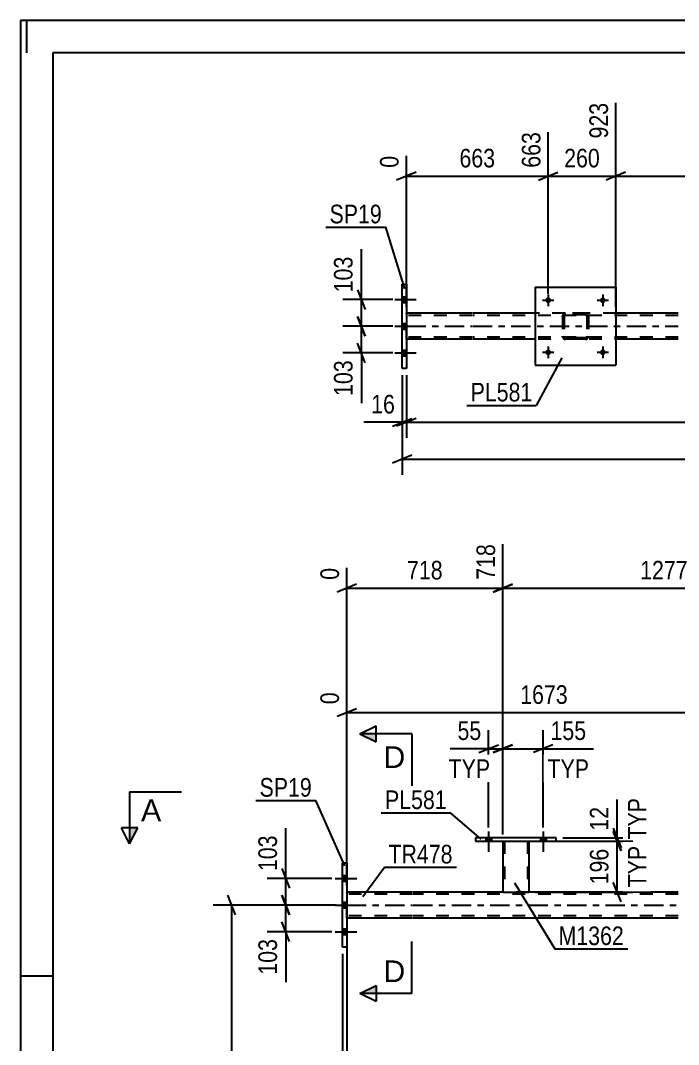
# Model space of a CAD drawing. Header units: millimetres. Extents: x 0 to 841, y 0 to 594.
# Drawn here: x 0 to 101.3, y 436.5 to 594 of the extents above; entities that cross this region are included whole.
import ezdxf

# ---------------------------------------------------------------- set-up
doc = ezdxf.new("R2010")
doc.units = ezdxf.units.MM
doc.linetypes.add('DXK_LINE_DOT2', pattern=[3.9198, 1.9599, -1.9599])
doc.linetypes.add('DXK_LINE_DOT3', pattern=[5.9187, 2.979, -0.9799, 0.9799, -0.9799])
doc.styles.add('Arial', font='ARIAL.TTF', dxfattribs={"height": 0.2})
doc.styles.add('Arial Narrow', font='ARIALN.TTF', dxfattribs={"height": 0.2})

# ---------------------------------------------------------------- blocks, each defined once
blk = doc.blocks.new('Unknown-814748613-1133')
at = {"color": 5, "linetype": 'Continuous'}
for p, q in [((841, 594), (0, 594)), ((0, 594), (0, 0)), ((1, 589), (1, 594)), ((836, 589), (5, 589)), ((5, 589), (5, 5)), ((5, 447), (0, 447))]:
    blk.add_line(p, q, dxfattribs=at)
blk = doc.blocks.new('Bolt-814748613-4826 - 4824')
at = {"linetype": 'Continuous'}
for points in [[(81.64, 550.96, -1), (80.76, 550.96, -1)], [(90.04, 550.96, -1), (89.16, 550.96, -1)]]:
    blk.add_hatch(color=1, dxfattribs=at).paths.add_polyline_path(points)
at = {"color": 1, "linetype": 'Continuous'}
for p, q in [((81.2, 551.84), (81.2, 550.08)), ((89.6, 551.84), (89.6, 550.08)), ((80.32, 550.96), (82.08, 550.96)), ((88.72, 550.96), (90.48, 550.96))]:
    blk.add_line(p, q, dxfattribs=at)
blk = doc.blocks.new('Bolt-814748613-4827 - 4824')
at = {"linetype": 'Continuous'}
for points in [[(81.64, 542.96, -1), (80.76, 542.96, -1)], [(90.04, 542.96, -1), (89.16, 542.96, -1)]]:
    blk.add_hatch(color=1, dxfattribs=at).paths.add_polyline_path(points)
at = {"color": 1, "linetype": 'Continuous'}
for p, q in [((81.2, 543.84), (81.2, 542.08)), ((89.6, 543.84), (89.6, 542.08)), ((80.32, 542.96), (82.08, 542.96)), ((88.72, 542.96), (90.48, 542.96))]:
    blk.add_line(p, q, dxfattribs=at)
blk = doc.blocks.new('Part-814748613-4970 - 4824')
at = {"color": 2, "linetype": 'Continuous'}
for p, q in [((58.74, 553.46), (59.38, 553.46)), ((58.74, 540.46), (58.74, 553.46)), ((59.38, 553.46), (59.38, 540.46)), ((59.38, 540.46), (58.74, 540.46))]:
    blk.add_line(p, q, dxfattribs=at)
blk = doc.blocks.new('Part-814748613-4858 - 4824')
at = {"color": 2, "linetype": 'Continuous'}
for p, q in [((79.2, 552.96), (79.2, 540.96)), ((79.2, 552.96), (91.6, 552.96)), ((91.6, 552.96), (91.6, 540.96)), ((79.2, 540.96), (91.6, 540.96))]:
    blk.add_line(p, q, dxfattribs=at)
blk = doc.blocks.new('Part-814748613-4859 - 4824')
at = {"color": 7, "linetype": 'DXK_LINE_DOT2'}
for p, q in [((83.4, 548.48), (83.44, 548.67)), ((83.44, 548.67), (83.4, 548.48)), ((83.4, 548.48), (83.4, 545.44)), ((83.64, 548.48), (83.66, 548.57)), ((83.64, 548.48), (83.64, 545.44)), ((83.66, 548.57), (83.71, 548.65)), ((83.7, 548.93), (83.88, 548.96)), ((83.88, 548.96), (83.7, 548.93)), ((83.71, 548.65), (83.79, 548.7)), ((83.79, 548.7), (83.88, 548.72)), ((86.92, 548.96), (83.88, 548.96)), ((86.92, 548.72), (83.88, 548.72)), ((86.92, 548.96), (87.11, 548.93)), ((87.11, 548.93), (86.92, 548.96)), ((86.92, 548.72), (87.02, 548.7)), ((87.02, 548.7), (87.09, 548.65)), ((87.09, 548.65), (87.15, 548.57)), ((87.15, 548.57), (87.16, 548.48)), ((87.16, 548.48), (87.16, 545.44)), ((87.37, 548.67), (87.4, 548.48)), ((87.4, 548.48), (87.37, 548.67)), ((87.4, 548.48), (87.4, 545.44)), ((83.44, 545.26), (83.4, 545.44)), ((83.4, 545.44), (83.44, 545.26)), ((83.66, 545.35), (83.64, 545.44)), ((83.71, 545.27), (83.66, 545.35)), ((83.79, 545.22), (83.71, 545.27)), ((83.88, 545.2), (83.79, 545.22)), ((86.92, 545.2), (83.88, 545.2)), ((87.02, 545.22), (86.92, 545.2)), ((87.09, 545.27), (87.02, 545.22)), ((87.15, 545.35), (87.09, 545.27)), ((87.16, 545.44), (87.15, 545.35)), ((87.4, 545.44), (87.37, 545.26)), ((87.37, 545.26), (87.4, 545.44)), ((83.88, 544.96), (83.7, 545)), ((83.7, 545), (83.88, 544.96)), ((86.92, 544.96), (83.88, 544.96)), ((87.11, 545), (86.92, 544.96)), ((86.92, 544.96), (87.11, 545))]:
    blk.add_line(p, q, dxfattribs=at)
at = {"color": 7, "linetype": 'DXK_LINE_DOT3'}
blk.add_line((85.4, 546.96), (85.4, 546.96), dxfattribs=at)
at = {"color": 7, "linetype": 'DXK_LINE_DOT2'}
for centre, start, end in [((83.88, 548.48), 112.5, 157.5), ((83.88, 548.48), 112.5, 157.5), ((86.92, 548.48), 22.5, 67.5), ((86.92, 548.48), 22.5, 67.5), ((83.88, 545.44), 202.5, 247.5), ((83.88, 545.44), 202.5, 247.5), ((86.92, 545.44), 292.5, 337.5), ((86.92, 545.44), 292.5, 337.5)]:
    blk.add_arc(centre, 0.48, start, end, dxfattribs=at)
blk = doc.blocks.new('Bolt-814748613-5019 - 4824')
at = {"linetype": 'Continuous'}
for points in [[(59.38, 550.62), (59.38, 551.5), (58.74, 551.5), (58.74, 550.62)], [(59.38, 550.62), (59.38, 551.5), (58.74, 551.5), (58.74, 550.62)], [(59.38, 550.62), (59.38, 551.5), (58.74, 551.5), (58.74, 550.62)], [(59.38, 546.52), (59.38, 547.4), (58.74, 547.4), (58.74, 546.52)], [(59.38, 546.52), (59.38, 547.4), (58.74, 547.4), (58.74, 546.52)], [(59.38, 542.42), (59.38, 543.3), (58.74, 543.3), (58.74, 542.42)], [(59.38, 542.42), (59.38, 543.3), (58.74, 543.3), (58.74, 542.42)], [(59.38, 542.42), (59.38, 543.3), (58.74, 543.3), (58.74, 542.42)]]:
    blk.add_hatch(color=1, dxfattribs=at).paths.add_polyline_path(points)
at = {"color": 1, "linetype": 'Continuous'}
for p, q in [((58.74, 551.5), (59.38, 551.5)), ((58.74, 551.5), (59.38, 551.5)), ((58.74, 551.5), (59.38, 551.5)), ((57.58, 551.06), (60.9, 551.06)), ((57.58, 551.06), (60.9, 551.06)), ((57.58, 551.06), (60.9, 551.06)), ((58.74, 550.62), (59.38, 550.62)), ((58.74, 550.62), (59.38, 550.62)), ((58.74, 550.62), (59.38, 550.62)), ((57.58, 546.96), (60.9, 546.96)), ((57.58, 546.96), (60.9, 546.96)), ((58.74, 547.4), (59.38, 547.4)), ((58.74, 547.4), (59.38, 547.4)), ((58.74, 546.52), (59.38, 546.52)), ((58.74, 546.52), (59.38, 546.52)), ((57.58, 542.86), (60.9, 542.86)), ((57.58, 542.86), (60.9, 542.86)), ((57.58, 542.86), (60.9, 542.86)), ((58.74, 543.3), (59.38, 543.3)), ((58.74, 543.3), (59.38, 543.3)), ((58.74, 543.3), (59.38, 543.3)), ((58.74, 542.42), (59.38, 542.42)), ((58.74, 542.42), (59.38, 542.42)), ((58.74, 542.42), (59.38, 542.42))]:
    blk.add_line(p, q, dxfattribs=at)
blk = doc.blocks.new('Part-814748613-5024 - 4824')
at = {"color": 2, "linetype": 'Continuous'}
for p, q in [((69.5, 548.96), (59.38, 548.96)), ((79.2, 548.96), (69.6, 548.96)), ((101.2, 548.96), (91.6, 548.96)), ((69.5, 544.96), (59.38, 544.96)), ((79.2, 544.96), (69.6, 544.96)), ((101.2, 544.96), (91.6, 544.96))]:
    blk.add_line(p, q, dxfattribs=at)
at = {"color": 7, "linetype": 'DXK_LINE_DOT2'}
for p, q in [((59.38, 544.96), (59.38, 548.96)), ((69.5, 548.64), (59.38, 548.64)), ((101.2, 548.64), (69.6, 548.64)), ((91.6, 548.96), (79.2, 548.96)), ((69.5, 545.28), (59.38, 545.28)), ((101.2, 545.28), (69.6, 545.28)), ((101.2, 544.96), (79.2, 544.96))]:
    blk.add_line(p, q, dxfattribs=at)
at = {"color": 7, "linetype": 'DXK_LINE_DOT3'}
for p, q in [((59.38, 546.96), (69.5, 546.96)), ((69.6, 546.96), (101.2, 546.96))]:
    blk.add_line(p, q, dxfattribs=at)
blk = doc.blocks.new('Bolt-814748613-3014 - 3007')
at = {"linetype": 'Continuous'}
for points in [[(71.59, 467.78), (72.47, 467.78), (72.47, 468.26), (71.59, 468.26)], [(79.99, 467.78), (80.87, 467.78), (80.87, 468.26), (79.99, 468.26)]]:
    blk.add_hatch(color=1, dxfattribs=at).paths.add_polyline_path(points)
at = {"color": 1, "linetype": 'Continuous'}
for p, q in [((71.59, 468.26), (71.59, 467.78)), ((72.03, 469.26), (72.03, 466.14)), ((72.47, 468.26), (72.47, 467.78)), ((79.99, 468.26), (79.99, 467.78)), ((80.43, 469.26), (80.43, 466.14)), ((80.87, 468.26), (80.87, 467.78))]:
    blk.add_line(p, q, dxfattribs=at)
blk = doc.blocks.new('Bolt-814748613-3021 - 3007')
at = {"linetype": 'Continuous'}
for points in [[(71.59, 467.78), (72.47, 467.78), (72.47, 468.26), (71.59, 468.26)], [(79.99, 467.78), (80.87, 467.78), (80.87, 468.26), (79.99, 468.26)]]:
    blk.add_hatch(color=1, dxfattribs=at).paths.add_polyline_path(points)
at = {"color": 1, "linetype": 'Continuous'}
for p, q in [((71.59, 468.26), (71.59, 467.78)), ((72.03, 469.26), (72.03, 466.14)), ((72.47, 468.26), (72.47, 467.78)), ((79.99, 468.26), (79.99, 467.78)), ((80.43, 469.26), (80.43, 466.14)), ((80.87, 468.26), (80.87, 467.78))]:
    blk.add_line(p, q, dxfattribs=at)
blk = doc.blocks.new('Part-814748613-3057 - 3007')
at = {"color": 2, "linetype": 'Continuous'}
for p, q in [((74.23, 467.78), (74.23, 459.94)), ((78.23, 467.78), (78.23, 459.94)), ((74.23, 459.94), (78.23, 459.94))]:
    blk.add_line(p, q, dxfattribs=at)
at = {"color": 7, "linetype": 'DXK_LINE_DOT2'}
for p, q in [((74.23, 467.78), (78.23, 467.78)), ((74.23, 467.78), (74.23, 467.78)), ((74.23, 467.78), (74.23, 467.78)), ((74.47, 467.78), (74.47, 459.94)), ((77.99, 467.78), (77.99, 459.94)), ((78.23, 467.78), (78.23, 467.78)), ((78.23, 467.78), (78.23, 467.78)), ((77.94, 459.94), (77.97, 459.94)), ((77.94, 459.94), (77.97, 459.94)), ((77.97, 459.94), (77.99, 459.94)), ((77.97, 459.94), (77.99, 459.94))]:
    blk.add_line(p, q, dxfattribs=at)
blk = doc.blocks.new('Part-814748613-3062 - 3007')
at = {"color": 2, "linetype": 'Continuous'}
for p, q in [((70.03, 468.26), (70.03, 467.78)), ((82.43, 468.26), (70.03, 468.26)), ((82.43, 467.78), (82.43, 468.26)), ((70.03, 467.78), (82.43, 467.78))]:
    blk.add_line(p, q, dxfattribs=at)
blk = doc.blocks.new('Bolt-814748613-3245 - 3007')
at = {"linetype": 'Continuous'}
for points in [[(50.21, 461.6), (50.21, 462.48), (49.57, 462.48), (49.57, 461.6)], [(50.21, 461.6), (50.21, 462.48), (49.57, 462.48), (49.57, 461.6)], [(50.21, 461.6), (50.21, 462.48), (49.57, 462.48), (49.57, 461.6)], [(50.21, 457.5), (50.21, 458.38), (49.57, 458.38), (49.57, 457.5)], [(50.21, 457.5), (50.21, 458.38), (49.57, 458.38), (49.57, 457.5)], [(50.21, 453.4), (50.21, 454.28), (49.57, 454.28), (49.57, 453.4)], [(50.21, 453.4), (50.21, 454.28), (49.57, 454.28), (49.57, 453.4)], [(50.21, 453.4), (50.21, 454.28), (49.57, 454.28), (49.57, 453.4)]]:
    blk.add_hatch(color=1, dxfattribs=at).paths.add_polyline_path(points)
at = {"color": 1, "linetype": 'Continuous'}
for p, q in [((48.41, 462.04), (51.73, 462.04)), ((48.41, 462.04), (51.73, 462.04)), ((48.41, 462.04), (51.73, 462.04)), ((49.57, 462.48), (50.21, 462.48)), ((49.57, 462.48), (50.21, 462.48)), ((49.57, 462.48), (50.21, 462.48)), ((49.57, 461.6), (50.21, 461.6)), ((49.57, 461.6), (50.21, 461.6)), ((49.57, 461.6), (50.21, 461.6)), ((49.57, 458.38), (50.21, 458.38)), ((49.57, 458.38), (50.21, 458.38)), ((48.41, 457.94), (51.73, 457.94)), ((48.41, 457.94), (51.73, 457.94)), ((49.57, 457.5), (50.21, 457.5)), ((49.57, 457.5), (50.21, 457.5)), ((48.41, 453.84), (51.73, 453.84)), ((48.41, 453.84), (51.73, 453.84)), ((48.41, 453.84), (51.73, 453.84)), ((49.57, 454.28), (50.21, 454.28)), ((49.57, 454.28), (50.21, 454.28)), ((49.57, 454.28), (50.21, 454.28)), ((49.57, 453.4), (50.21, 453.4)), ((49.57, 453.4), (50.21, 453.4)), ((49.57, 453.4), (50.21, 453.4))]:
    blk.add_line(p, q, dxfattribs=at)
blk = doc.blocks.new('Part-814748613-3316 - 3007')
at = {"color": 2, "linetype": 'Continuous'}
for p, q in [((60.33, 459.94), (50.21, 459.94)), ((74.23, 459.94), (60.43, 459.94)), ((101.2, 459.94), (78.23, 459.94)), ((60.33, 455.94), (50.21, 455.94)), ((101.2, 455.94), (60.43, 455.94))]:
    blk.add_line(p, q, dxfattribs=at)
at = {"color": 7, "linetype": 'DXK_LINE_DOT2'}
for p, q in [((50.21, 455.94), (50.21, 459.94)), ((60.33, 459.62), (50.21, 459.62)), ((101.2, 459.62), (60.43, 459.62)), ((78.23, 459.94), (74.23, 459.94)), ((60.33, 456.26), (50.21, 456.26)), ((101.2, 456.26), (60.43, 456.26))]:
    blk.add_line(p, q, dxfattribs=at)
at = {"color": 7, "linetype": 'DXK_LINE_DOT3'}
for p, q in [((50.21, 457.94), (60.33, 457.94)), ((60.43, 457.94), (101.2, 457.94))]:
    blk.add_line(p, q, dxfattribs=at)
blk = doc.blocks.new('Part-814748613-3484 - 3007')
at = {"color": 2, "linetype": 'Continuous'}
for p, q in [((49.57, 451.44), (49.57, 464.44)), ((49.57, 464.44), (50.21, 464.44)), ((50.21, 464.44), (50.21, 451.44)), ((50.21, 451.44), (49.57, 451.44))]:
    blk.add_line(p, q, dxfattribs=at)
blk = doc.blocks.new('StraightDimension-814748613-5067 - 4824')
at = {"color": 7, "linetype": 'Continuous'}
for p, q in [((58.74, 539.46), (58.74, 524.13)), ((60.24, 527.13), (57.24, 525.93)), ((58.74, 526.53), (766.12, 526.53))]:
    blk.add_line(p, q, dxfattribs=at)
blk = doc.blocks.new('StraightDimension-814748613-5088 - 4824')
at = {"color": 7, "linetype": 'Continuous'}
for p, q in [((59.38, 539.46), (59.38, 529.8)), ((60.88, 532.8), (57.88, 531.6)), ((59.38, 532.2), (765.48, 532.2))]:
    blk.add_line(p, q, dxfattribs=at)
blk = doc.blocks.new('StraightDimension-814748613-5098 - 4824')
at = {"color": 7, "linetype": 'Continuous'}
for p, q in [((58.74, 539.46), (58.74, 529.8)), ((59.38, 539.46), (59.38, 529.8)), ((57.24, 531.6), (60.24, 532.8)), ((60.88, 532.8), (57.88, 531.6)), ((58.74, 532.2), (59.38, 532.2))]:
    blk.add_line(p, q, dxfattribs=at)
at = {"color": 0}
blk.add_wipeout([(58.22, 532.95), (58.22, 537.15), (53.36, 537.15), (53.36, 532.95)], dxfattribs=at)
at = {"color": 7, "linetype": 'Continuous'}
blk.add_line((58.74, 532.2), (52.84, 532.2), dxfattribs=at)
blk.add_line((58.74, 532.2), (52.84, 532.2), dxfattribs=at)
at = {"color": 3, "style": 'Arial Narrow'}
blk.add_text('16', height=2.863, dxfattribs=at).set_placement((53.96, 533.55))
blk = doc.blocks.new('StraightDimension-814748613-5109 - 4824')
at = {"color": 7, "linetype": 'Continuous'}
for p, q in [((51.85, 552.56), (53.05, 549.56)), ((57.29, 551.06), (49.6, 551.06)), ((52.45, 546.96), (52.45, 551.06)), ((53.05, 545.46), (51.85, 548.46)), ((57.29, 546.96), (49.6, 546.96))]:
    blk.add_line(p, q, dxfattribs=at)
at = {"color": 0}
blk.add_wipeout([(51.7, 558.27), (47.5, 558.27), (47.5, 551.59), (51.7, 551.59)], dxfattribs=at)
at = {"color": 7, "linetype": 'Continuous'}
blk.add_line((52.45, 551.06), (52.45, 558.8), dxfattribs=at)
blk.add_line((52.45, 551.06), (52.45, 558.8), dxfattribs=at)
at = {"color": 3, "style": 'Arial Narrow'}
blk.add_text('103', height=2.863, rotation=90.0002, dxfattribs=at).set_placement((51.1, 552.19))
blk = doc.blocks.new('StraightDimension-814748613-5119 - 4824')
at = {"color": 7, "linetype": 'Continuous'}
for p, q in [((51.85, 548.46), (53.05, 545.46)), ((57.29, 546.96), (49.6, 546.96)), ((52.45, 542.86), (52.45, 546.96)), ((53.05, 541.36), (51.85, 544.36)), ((57.29, 542.86), (49.6, 542.86))]:
    blk.add_line(p, q, dxfattribs=at)
at = {"color": 0}
blk.add_wipeout([(51.7, 542.34), (47.5, 542.34), (47.5, 535.65), (51.7, 535.65)], dxfattribs=at)
at = {"color": 7, "linetype": 'Continuous'}
blk.add_line((52.45, 542.86), (52.45, 535.13), dxfattribs=at)
blk.add_line((52.45, 542.86), (52.45, 535.13), dxfattribs=at)
at = {"color": 3, "style": 'Arial Narrow'}
blk.add_text('103', height=2.863, rotation=90.0002, dxfattribs=at).set_placement((51.1, 536.25))
blk = doc.blocks.new('StraightDimension-814748613-5593 - 4824')
at = {"color": 7, "linetype": 'Continuous'}
for p, q in [((91.6, 549.96), (91.6, 581.34)), ((121.58, 551.96), (121.58, 578.66)), ((93.1, 570.65), (90.1, 569.45)), ((120.08, 569.45), (123.08, 570.65)), ((91.6, 570.05), (121.58, 570.05))]:
    blk.add_line(p, q, dxfattribs=at)
at = {"color": 0, "linetype": 'Continuous'}
blk.add_wipeout([(120.98, 579.26), (116.78, 579.26), (116.78, 570.75), (120.98, 570.75)], dxfattribs=at)
at = {"color": 0}
blk.add_wipeout([(110.85, 570.8), (110.85, 575), (102.34, 575), (102.34, 570.8)], dxfattribs=at)
at = {"color": 3, "linetype": 'Continuous', "style": 'Arial Narrow'}
blk.add_text('1940', height=2.863, rotation=90.0002, dxfattribs=at).set_placement((120.38, 571.35))
at = {"color": 3, "style": 'Arial Narrow'}
blk.add_text('1017', height=2.863, dxfattribs=at).set_placement((102.94, 571.4))
blk = doc.blocks.new('StraightDimension-814748613-5607 - 4824')
at = {"color": 7, "linetype": 'Continuous'}
for p, q in [((91.6, 549.96), (91.6, 581.34)), ((81.2, 551.96), (81.2, 576.84)), ((79.7, 569.45), (82.7, 570.65)), ((93.1, 570.65), (90.1, 569.45)), ((81.2, 570.05), (91.6, 570.05))]:
    blk.add_line(p, q, dxfattribs=at)
at = {"color": 0}
blk.add_wipeout([(89.75, 570.8), (89.75, 575), (83.06, 575), (83.06, 570.8)], dxfattribs=at)
at = {"color": 3, "style": 'Arial Narrow'}
blk.add_text('260', height=2.863, dxfattribs=at).set_placement((83.66, 571.4))
at = {"color": 0, "linetype": 'Continuous'}
blk.add_wipeout([(91, 581.94), (86.8, 581.94), (86.8, 575.25), (91, 575.25)], dxfattribs=at)
at = {"color": 3, "linetype": 'Continuous', "style": 'Arial Narrow'}
blk.add_text('923', height=2.863, rotation=90.0002, dxfattribs=at).set_placement((90.4, 575.85))
blk = doc.blocks.new('StraightDimension-814748613-5621 - 4824')
at = {"color": 7, "linetype": 'Continuous'}
for p, q in [((81.2, 551.96), (81.2, 576.84)), ((59.38, 549.96), (59.38, 573.18)), ((60.88, 570.65), (57.88, 569.45)), ((79.7, 569.45), (82.7, 570.65)), ((59.38, 570.05), (81.2, 570.05))]:
    blk.add_line(p, q, dxfattribs=at)
at = {"color": 0, "linetype": 'Continuous'}
for points in [[(80.6, 577.44), (76.4, 577.44), (76.4, 570.75), (80.6, 570.75)], [(58.78, 573.78), (54.58, 573.78), (54.58, 570.75), (58.78, 570.75)]]:
    blk.add_wipeout(points, dxfattribs=at)
at = {"color": 0}
blk.add_wipeout([(73.64, 570.8), (73.64, 575), (66.95, 575), (66.95, 570.8)], dxfattribs=at)
at = {"color": 3, "linetype": 'Continuous', "style": 'Arial Narrow'}
for s, height, p in [('663', 2.863, (80, 571.35)), ('0', 2.86, (58.18, 571.35))]:
    blk.add_text(s, height=height, rotation=90.0002, dxfattribs=at).set_placement(p)
at = {"color": 3, "style": 'Arial Narrow'}
blk.add_text('663', height=2.863, dxfattribs=at).set_placement((67.55, 571.4))
blk = doc.blocks.new('StraightDimension-814748613-4340 - 3007')
at = {"color": 7, "linetype": 'Continuous'}
for p, q in [((74.23, 468.78), (74.23, 513.45)), ((50.21, 460.94), (50.21, 509.8)), ((51.71, 507.27), (48.71, 506.07)), ((72.73, 506.07), (75.73, 507.27)), ((50.21, 506.67), (74.23, 506.67))]:
    blk.add_line(p, q, dxfattribs=at)
at = {"color": 0, "linetype": 'Continuous'}
for points in [[(73.63, 514.05), (69.43, 514.05), (69.43, 507.37), (73.63, 507.37)], [(49.61, 510.4), (45.41, 510.4), (45.41, 507.37), (49.61, 507.37)]]:
    blk.add_wipeout(points, dxfattribs=at)
at = {"color": 0}
blk.add_wipeout([(65.56, 507.42), (65.56, 511.62), (58.88, 511.62), (58.88, 507.42)], dxfattribs=at)
at = {"color": 3, "linetype": 'Continuous', "style": 'Arial Narrow'}
for s, height, p in [('718', 2.863, (73.03, 507.97)), ('0', 2.86, (49.01, 507.97))]:
    blk.add_text(s, height=height, rotation=90.0002, dxfattribs=at).set_placement(p)
at = {"color": 3, "style": 'Arial Narrow'}
blk.add_text('718', height=2.863, dxfattribs=at).set_placement((59.48, 508.02))
blk = doc.blocks.new('StraightDimension-814748613-3992 - 3007')
at = {"color": 7, "linetype": 'Continuous'}
blk.add_line((49.57, 450.44), (49.57, 294.1), dxfattribs=at)
blk = doc.blocks.new('StraightDimension-814748613-4350 - 3007')
at = {"color": 7, "linetype": 'Continuous'}
for p, q in [((123.78, 468.78), (123.78, 515.28)), ((74.23, 468.78), (74.23, 513.45)), ((75.73, 507.27), (72.73, 506.07)), ((122.28, 506.07), (125.28, 507.27)), ((74.23, 506.67), (123.78, 506.67))]:
    blk.add_line(p, q, dxfattribs=at)
at = {"color": 0, "linetype": 'Continuous'}
blk.add_wipeout([(123.18, 515.88), (118.98, 515.88), (118.98, 507.37), (123.18, 507.37)], dxfattribs=at)
at = {"color": 0}
blk.add_wipeout([(103.26, 507.42), (103.26, 511.62), (94.75, 511.62), (94.75, 507.42)], dxfattribs=at)
at = {"color": 3, "linetype": 'Continuous', "style": 'Arial Narrow'}
blk.add_text('1995', height=2.863, rotation=90.0002, dxfattribs=at).set_placement((122.58, 507.97))
at = {"color": 3, "style": 'Arial Narrow'}
blk.add_text('1277', height=2.863, dxfattribs=at).set_placement((95.35, 508.02))
blk = doc.blocks.new('StraightDimension-814748613-4310 - 3007')
at = {"color": 7, "linetype": 'Continuous'}
for p, q in [((110.9, 456.94), (110.9, 496.14)), ((50.21, 465.44), (50.21, 490.66)), ((51.71, 488.13), (48.71, 486.93)), ((50.21, 487.53), (110.9, 487.53)), ((109.4, 486.93), (112.4, 488.13))]:
    blk.add_line(p, q, dxfattribs=at)
at = {"color": 0, "linetype": 'Continuous'}
for points in [[(110.3, 496.74), (106.1, 496.74), (106.1, 488.23), (110.3, 488.23)], [(49.61, 491.26), (45.41, 491.26), (45.41, 488.23), (49.61, 488.23)]]:
    blk.add_wipeout(points, dxfattribs=at)
at = {"color": 0}
blk.add_wipeout([(84.81, 488.28), (84.81, 492.48), (76.3, 492.48), (76.3, 488.28)], dxfattribs=at)
at = {"color": 3, "linetype": 'Continuous', "style": 'Arial Narrow'}
for s, height, p in [('1673', 2.863, (109.7, 488.83)), ('0', 2.86, (49.01, 488.83))]:
    blk.add_text(s, height=height, rotation=90.0002, dxfattribs=at).set_placement(p)
at = {"color": 3, "style": 'Arial Narrow'}
blk.add_text('1673', height=2.863, dxfattribs=at).set_placement((76.9, 488.88))
blk = doc.blocks.new('StraightDimension-814748613-4321 - 3007')
at = {"color": 7, "linetype": 'Continuous'}
for p, q in [((91.22, 469.76), (92.42, 466.76)), ((83.43, 468.26), (94.22, 468.26)), ((92.42, 466.28), (91.22, 469.28)), ((91.82, 467.78), (91.82, 468.26)), ((79.23, 467.78), (94.22, 467.78))]:
    blk.add_line(p, q, dxfattribs=at)
at = {"color": 0, "linetype": 'Continuous'}
blk.add_wipeout([(96.92, 475), (92.72, 475), (92.72, 467.41), (96.92, 467.41)], dxfattribs=at)
at = {"color": 0}
blk.add_wipeout([(91.07, 473.64), (86.87, 473.64), (86.87, 468.78), (91.07, 468.78)], dxfattribs=at)
at = {"color": 7, "linetype": 'Continuous'}
blk.add_line((91.82, 468.26), (91.82, 474.16), dxfattribs=at)
blk.add_line((91.82, 468.26), (91.82, 474.16), dxfattribs=at)
at = {"color": 3, "linetype": 'Continuous', "style": 'Arial Narrow'}
blk.add_text('TYP', height=2.863, rotation=90.0002, dxfattribs=at).set_placement((96.32, 468.01))
at = {"color": 3, "style": 'Arial Narrow'}
blk.add_text('12', height=2.863, rotation=90.0002, dxfattribs=at).set_placement((90.47, 469.38))
blk = doc.blocks.new('StraightDimension-814748613-3578 - 3007')
at = {"color": 7, "linetype": 'Continuous'}
for p, q in [((72.03, 469.86), (72.03, 484.83)), ((74.23, 468.78), (74.23, 484.83)), ((70.53, 481.38), (73.53, 482.58)), ((75.73, 482.58), (72.73, 481.38)), ((72.03, 481.98), (74.23, 481.98))]:
    blk.add_line(p, q, dxfattribs=at)
at = {"color": 0}
blk.add_wipeout([(71.51, 482.73), (71.51, 486.93), (66.65, 486.93), (66.65, 482.73)], dxfattribs=at)
at = {"color": 0, "linetype": 'Continuous'}
blk.add_wipeout([(72.87, 476.88), (72.87, 481.08), (65.28, 481.08), (65.28, 476.88)], dxfattribs=at)
at = {"color": 7, "linetype": 'Continuous'}
blk.add_line((72.03, 481.98), (66.13, 481.98), dxfattribs=at)
blk.add_line((72.03, 481.98), (66.13, 481.98), dxfattribs=at)
at = {"color": 3, "style": 'Arial Narrow'}
blk.add_text('55', height=2.863, dxfattribs=at).set_placement((67.25, 483.33))
at = {"color": 3, "linetype": 'Continuous', "style": 'Arial Narrow'}
blk.add_text('TYP', height=2.863, dxfattribs=at).set_placement((65.88, 477.48))
blk = doc.blocks.new('StraightDimension-814748613-3586 - 3007')
at = {"color": 7, "linetype": 'Continuous'}
for p, q in [((74.23, 468.78), (74.23, 484.83)), ((80.43, 469.86), (80.43, 484.83)), ((72.73, 481.38), (75.73, 482.58)), ((81.93, 482.58), (78.93, 481.38)), ((74.23, 481.98), (80.43, 481.98))]:
    blk.add_line(p, q, dxfattribs=at)
at = {"color": 0}
blk.add_wipeout([(87.64, 482.73), (87.64, 486.93), (80.96, 486.93), (80.96, 482.73)], dxfattribs=at)
at = {"color": 0, "linetype": 'Continuous'}
blk.add_wipeout([(88.09, 476.88), (88.09, 481.08), (80.5, 481.08), (80.5, 476.88)], dxfattribs=at)
at = {"color": 7, "linetype": 'Continuous'}
blk.add_line((80.43, 481.98), (88.17, 481.98), dxfattribs=at)
blk.add_line((80.43, 481.98), (88.17, 481.98), dxfattribs=at)
at = {"color": 3, "style": 'Arial Narrow'}
blk.add_text('155', height=2.863, dxfattribs=at).set_placement((81.56, 483.33))
at = {"color": 3, "linetype": 'Continuous', "style": 'Arial Narrow'}
blk.add_text('TYP', height=2.863, dxfattribs=at).set_placement((81.1, 477.48))
blk = doc.blocks.new('StraightDimension-814748613-3651 - 3007')
at = {"color": 7, "linetype": 'Continuous'}
for p, q in [((50.21, 454.94), (50.21, 391.9)), ((91.08, 335.72), (91.08, 397.15)), ((51.71, 394.9), (48.71, 393.7)), ((50.21, 394.3), (91.08, 394.3)), ((89.58, 393.7), (92.58, 394.9))]:
    blk.add_line(p, q, dxfattribs=at)
at = {"color": 0}
blk.add_wipeout([(74.9, 395.05), (74.9, 399.25), (66.39, 399.25), (66.39, 395.05)], dxfattribs=at)
at = {"color": 3, "style": 'Arial Narrow'}
blk.add_text('1139', height=2.863, dxfattribs=at).set_placement((66.99, 395.65))
blk = doc.blocks.new('StraightDimension-814748613-3674 - 3007')
at = {"color": 7, "linetype": 'Continuous'}
for p, q in [((33.1, 456.44), (31.9, 459.44)), ((48.57, 457.94), (29.65, 457.94)), ((32.5, 332.08), (32.5, 457.94)), ((31.9, 333.58), (33.1, 330.58)), ((89.44, 332.08), (29.65, 332.08))]:
    blk.add_line(p, q, dxfattribs=at)
at = {"color": 0}
blk.add_wipeout([(31.75, 399.26), (27.55, 399.26), (27.55, 390.75), (31.75, 390.75)], dxfattribs=at)
at = {"color": 3, "style": 'Arial Narrow'}
blk.add_text('3147', height=2.863, rotation=90.0002, dxfattribs=at).set_placement((31.15, 391.35))
blk = doc.blocks.new('StraightDimension-814748613-4329 - 3007')
at = {"color": 7, "linetype": 'Continuous'}
for p, q in [((91.22, 469.28), (92.42, 466.28)), ((79.23, 467.78), (94.22, 467.78)), ((91.82, 459.94), (91.82, 467.78)), ((92.42, 458.44), (91.22, 461.44)), ((79.23, 459.94), (94.22, 459.94))]:
    blk.add_line(p, q, dxfattribs=at)
at = {"color": 0}
blk.add_wipeout([(91.07, 467.2), (86.87, 467.2), (86.87, 460.52), (91.07, 460.52)], dxfattribs=at)
at = {"color": 0, "linetype": 'Continuous'}
blk.add_wipeout([(96.92, 467.65), (92.72, 467.65), (92.72, 460.06), (96.92, 460.06)], dxfattribs=at)
at = {"color": 3, "style": 'Arial Narrow'}
blk.add_text('196', height=2.863, rotation=90.0002, dxfattribs=at).set_placement((90.47, 461.12))
at = {"color": 3, "linetype": 'Continuous', "style": 'Arial Narrow'}
blk.add_text('TYP', height=2.863, rotation=90.0002, dxfattribs=at).set_placement((96.32, 460.66))
blk = doc.blocks.new('StraightDimension-814748613-4512 - 3007')
at = {"color": 7, "linetype": 'Continuous'}
for p, q in [((40.22, 463.54), (41.42, 460.54)), ((47.91, 462.04), (37.97, 462.04)), ((40.82, 457.94), (40.82, 462.04)), ((41.42, 456.44), (40.22, 459.44)), ((47.91, 457.94), (37.97, 457.94))]:
    blk.add_line(p, q, dxfattribs=at)
at = {"color": 0}
blk.add_wipeout([(40.07, 469.24), (35.87, 469.24), (35.87, 462.56), (40.07, 462.56)], dxfattribs=at)
at = {"color": 7, "linetype": 'Continuous'}
blk.add_line((40.82, 462.04), (40.82, 469.77), dxfattribs=at)
blk.add_line((40.82, 462.04), (40.82, 469.77), dxfattribs=at)
at = {"color": 3, "style": 'Arial Narrow'}
blk.add_text('103', height=2.863, rotation=90.0002, dxfattribs=at).set_placement((39.47, 463.16))
blk = doc.blocks.new('StraightDimension-814748613-4522 - 3007')
at = {"color": 7, "linetype": 'Continuous'}
for p, q in [((40.22, 459.44), (41.42, 456.44)), ((47.91, 457.94), (37.97, 457.94)), ((40.82, 453.84), (40.82, 457.94)), ((41.42, 452.34), (40.22, 455.34)), ((47.91, 453.84), (37.97, 453.84))]:
    blk.add_line(p, q, dxfattribs=at)
at = {"color": 0}
blk.add_wipeout([(40.07, 453.31), (35.87, 453.31), (35.87, 446.63), (40.07, 446.63)], dxfattribs=at)
at = {"color": 7, "linetype": 'Continuous'}
blk.add_line((40.82, 453.84), (40.82, 446.1), dxfattribs=at)
blk.add_line((40.82, 453.84), (40.82, 446.1), dxfattribs=at)
at = {"color": 3, "style": 'Arial Narrow'}
blk.add_text('103', height=2.863, rotation=90.0002, dxfattribs=at).set_placement((39.47, 447.23))
blk = doc.blocks.new('Mark-814748613-4966 - 4824')
at = {"color": 0}
blk.add_wipeout([(55.6, 562.8), (55.6, 565.8), (47.56, 565.8), (47.56, 562.8)], dxfattribs=at)
blk.add_wipeout([(55.6, 562.8), (55.6, 565.8), (47.56, 565.8), (47.56, 562.8)], dxfattribs=at)
at = {"color": 30, "linetype": 'Continuous'}
for p in [(46.96, 562.2), (59.16, 552.73)]:
    blk.add_line(p, (56.2, 562.2), dxfattribs=at)
at = {"color": 3, "style": 'Arial Narrow'}
blk.add_text('SP19', height=2.863, dxfattribs=at).set_placement((47.56, 562.8))
blk = doc.blocks.new('Mark-814748613-4854 - 4824')
at = {"color": 0}
blk.add_wipeout([(78.77, 535.4), (78.77, 538.4), (69.27, 538.4), (69.27, 535.4)], dxfattribs=at)
blk.add_wipeout([(78.77, 535.4), (78.77, 538.4), (69.27, 538.4), (69.27, 535.4)], dxfattribs=at)
at = {"color": 30, "linetype": 'Continuous'}
for p in [(83.3, 542.13), (68.67, 534.8)]:
    blk.add_line(p, (79.37, 534.8), dxfattribs=at)
at = {"color": 3, "style": 'Arial Narrow'}
blk.add_text('PL581', height=2.863, dxfattribs=at).set_placement((69.27, 535.4))
blk = doc.blocks.new('Mark-814748613-3053 - 3007')
at = {"color": 0}
blk.add_wipeout([(92.86, 451.78), (92.86, 454.78), (82.8, 454.78), (82.8, 451.78)], dxfattribs=at)
blk.add_wipeout([(92.86, 451.78), (92.86, 454.78), (82.8, 454.78), (82.8, 451.78)], dxfattribs=at)
at = {"color": 30, "linetype": 'Continuous'}
for p, q in [((76.04, 461.38), (82.2, 451.18)), ((82.2, 451.18), (93.46, 451.18))]:
    blk.add_line(p, q, dxfattribs=at)
at = {"color": 3, "style": 'Arial Narrow'}
blk.add_text('M1362', height=2.863, dxfattribs=at).set_placement((82.8, 451.78))
blk = doc.blocks.new('Mark-814748613-3058 - 3007')
at = {"color": 0}
blk.add_wipeout([(65.59, 472.7), (65.59, 475.7), (56.09, 475.7), (56.09, 472.7)], dxfattribs=at)
blk.add_wipeout([(65.59, 472.7), (65.59, 475.7), (56.09, 475.7), (56.09, 472.7)], dxfattribs=at)
at = {"color": 30, "linetype": 'Continuous'}
for p in [(55.49, 472.1), (70.89, 468.06)]:
    blk.add_line(p, (66.19, 472.1), dxfattribs=at)
at = {"color": 3, "style": 'Arial Narrow'}
blk.add_text('PL581', height=2.863, dxfattribs=at).set_placement((56.09, 472.7))
blk = doc.blocks.new('Mark-814748613-3312 - 3007')
at = {"color": 0}
blk.add_wipeout([(66.5, 464.34), (66.5, 467.34), (56.63, 467.34), (56.63, 464.34)], dxfattribs=at)
blk.add_wipeout([(66.5, 464.34), (66.5, 467.34), (56.63, 467.34), (56.63, 464.34)], dxfattribs=at)
at = {"color": 30, "linetype": 'Continuous'}
for p, q in [((52.69, 459.23), (56.03, 463.74)), ((56.03, 463.74), (67.1, 463.74))]:
    blk.add_line(p, q, dxfattribs=at)
at = {"color": 3, "style": 'Arial Narrow'}
blk.add_text('TR478', height=2.863, dxfattribs=at).set_placement((56.63, 464.34))
blk = doc.blocks.new('SectionMark-814748613-4746 - 3007')
at = {"linetype": 'Continuous'}
for points in [[(54.71, 484.27), (54.71, 483.02), (52.21, 484.27)], [(54.71, 445.58), (54.71, 444.33), (52.21, 444.33)]]:
    blk.add_hatch(color=6, dxfattribs=at).paths.add_polyline_path(points)
at = {"color": 6, "linetype": 'Continuous'}
for p, q in [((52.21, 484.27), (54.71, 485.52)), ((54.71, 483.02), (54.71, 485.52)), ((60.21, 484.27), (52.21, 484.27)), ((52.21, 484.27), (54.71, 483.02)), ((60.21, 484.27), (60.21, 476.27)), ((60.21, 444.33), (60.21, 452.33)), ((52.21, 444.33), (54.71, 445.58)), ((60.21, 444.33), (52.21, 444.33)), ((54.71, 443.08), (52.21, 444.33)), ((54.71, 445.58), (54.71, 443.08))]:
    blk.add_line(p, q, dxfattribs=at)
at = {"color": 0, "linetype": 'Continuous'}
for points in [[(59.21, 479.02), (59.21, 482.52), (55.84, 482.52), (55.84, 479.02)], [(59.21, 446.08), (59.21, 449.58), (55.84, 449.58), (55.84, 446.08)]]:
    blk.add_wipeout(points, dxfattribs=at)
at = {"color": 3, "linetype": 'Continuous', "style": 'Arial'}
for p in [(55.84, 479.02), (55.84, 446.08)]:
    blk.add_text('D', height=3.34, dxfattribs=at).set_placement(p)
blk = doc.blocks.new('Mark-814748613-3480 - 3007')
at = {"color": 0}
blk.add_wipeout([(44.83, 474.61), (44.83, 477.61), (36.79, 477.61), (36.79, 474.61)], dxfattribs=at)
blk.add_wipeout([(44.83, 474.61), (44.83, 477.61), (36.79, 477.61), (36.79, 474.61)], dxfattribs=at)
at = {"color": 30, "linetype": 'Continuous'}
for p in [(36.19, 474.01), (49.93, 463.99)]:
    blk.add_line(p, (45.43, 474.01), dxfattribs=at)
at = {"color": 3, "style": 'Arial Narrow'}
blk.add_text('SP19', height=2.863, dxfattribs=at).set_placement((36.79, 474.61))
blk = doc.blocks.new('SectionMark-814748613-4742 - 3007')
at = {"linetype": 'Continuous'}
blk.add_hatch(color=6, dxfattribs=at).paths.add_polyline_path([(16.8, 469.84), (18.05, 469.84), (16.8, 467.34)])
at = {"color": 6, "linetype": 'Continuous'}
for p, q in [((16.8, 475.34), (24.8, 475.34)), ((16.8, 475.34), (16.8, 467.34)), ((16.8, 467.34), (15.55, 469.84)), ((18.05, 469.84), (15.55, 469.84)), ((16.8, 467.34), (18.05, 469.84))]:
    blk.add_line(p, q, dxfattribs=at)
at = {"color": 0, "linetype": 'Continuous'}
blk.add_wipeout([(21.66, 470.84), (21.66, 474.34), (18.55, 474.34), (18.55, 470.84)], dxfattribs=at)
at = {"color": 3, "linetype": 'Continuous', "style": 'Arial'}
blk.add_text('A', height=3.34, dxfattribs=at).set_placement((18.55, 470.84))

msp = doc.modelspace()

# ---------------------------------------------------------------- block references
for name in ['Unknown-814748613-1133', 'Part-814748613-4970 - 4824', 'Part-814748613-4858 - 4824', 'Bolt-814748613-5019 - 4824', 'Bolt-814748613-4826 - 4824', 'Part-814748613-5024 - 4824', 'Part-814748613-4859 - 4824', 'Bolt-814748613-4827 - 4824', 'Part-814748613-3062 - 3007', 'Bolt-814748613-3014 - 3007', 'Bolt-814748613-3021 - 3007', 'Part-814748613-3057 - 3007', 'Part-814748613-3484 - 3007', 'Bolt-814748613-3245 - 3007', 'Part-814748613-3316 - 3007']:
    msp.add_blockref(name, (0, 0))

# ---------------------------------------------------------------- next in the draw order: block references
for name in ['StraightDimension-814748613-5593 - 4824', 'StraightDimension-814748613-5109 - 4824', 'StraightDimension-814748613-5067 - 4824', 'StraightDimension-814748613-4340 - 3007', 'StraightDimension-814748613-3992 - 3007']:
    msp.add_blockref(name, (0, 0))

# ---------------------------------------------------------------- next in the draw order: block references
for name in ['StraightDimension-814748613-5607 - 4824', 'StraightDimension-814748613-5088 - 4824', 'StraightDimension-814748613-4350 - 3007', 'StraightDimension-814748613-3651 - 3007']:
    msp.add_blockref(name, (0, 0))

# ---------------------------------------------------------------- next in the draw order: block references
for name in ['StraightDimension-814748613-5621 - 4824', 'Mark-814748613-4854 - 4824', 'StraightDimension-814748613-5098 - 4824', 'StraightDimension-814748613-4310 - 3007']:
    msp.add_blockref(name, (0, 0))

# ---------------------------------------------------------------- next in the draw order: block references
for name in ['Mark-814748613-4966 - 4824', 'StraightDimension-814748613-5119 - 4824', 'StraightDimension-814748613-3578 - 3007', 'StraightDimension-814748613-4321 - 3007', 'StraightDimension-814748613-3674 - 3007']:
    msp.add_blockref(name, (0, 0))

# ---------------------------------------------------------------- next in the draw order: block references
for name in ['StraightDimension-814748613-3586 - 3007', 'Mark-814748613-3058 - 3007', 'StraightDimension-814748613-4512 - 3007']:
    msp.add_blockref(name, (0, 0))

# ---------------------------------------------------------------- next in the draw order: block references
for name in ['Mark-814748613-3480 - 3007', 'StraightDimension-814748613-4329 - 3007', 'Mark-814748613-3312 - 3007', 'StraightDimension-814748613-4522 - 3007']:
    msp.add_blockref(name, (0, 0))

# ---------------------------------------------------------------- next in the draw order: block references
for name in ['SectionMark-814748613-4746 - 3007', 'Mark-814748613-3053 - 3007']:
    msp.add_blockref(name, (0, 0))

# ---------------------------------------------------------------- next in the draw order: block references
msp.add_blockref('SectionMark-814748613-4742 - 3007', (0, 0))

doc.saveas('drawing.dxf')
